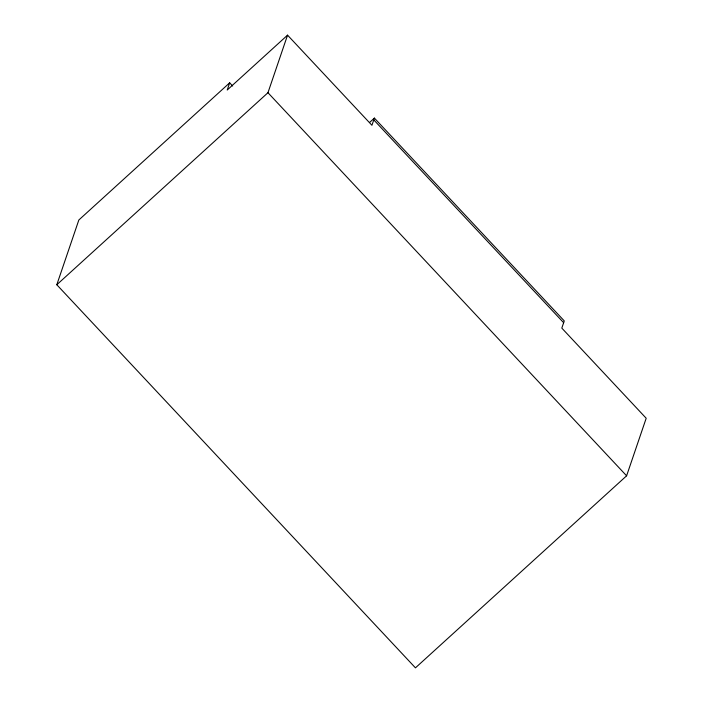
<?xml version="1.0" encoding="UTF-8"?>
<svg xmlns="http://www.w3.org/2000/svg" width="703" height="703" viewBox="0 0 703 703"><rect width="100%" height="100%" fill="white"/><g stroke="black" fill="none" stroke-linecap="round" stroke-linejoin="round"><path stroke-width="1.05" d="M369.567 122.489L374.391 118.095L564.263 320.911L561.811 328.108L646.198 418.25L626.601 475.808L415.447 667.85L56.802 284.75L78.841 219.995L229.67 82.822L232.658 86.012M229.67 82.822L227.227 90.019L287.553 35.15L371.94 125.292L374.391 118.095M56.802 284.75L267.957 92.708L287.553 35.15M373.776 119.897L563.648 322.712M267.957 92.708L626.601 475.808"/></g></svg>
